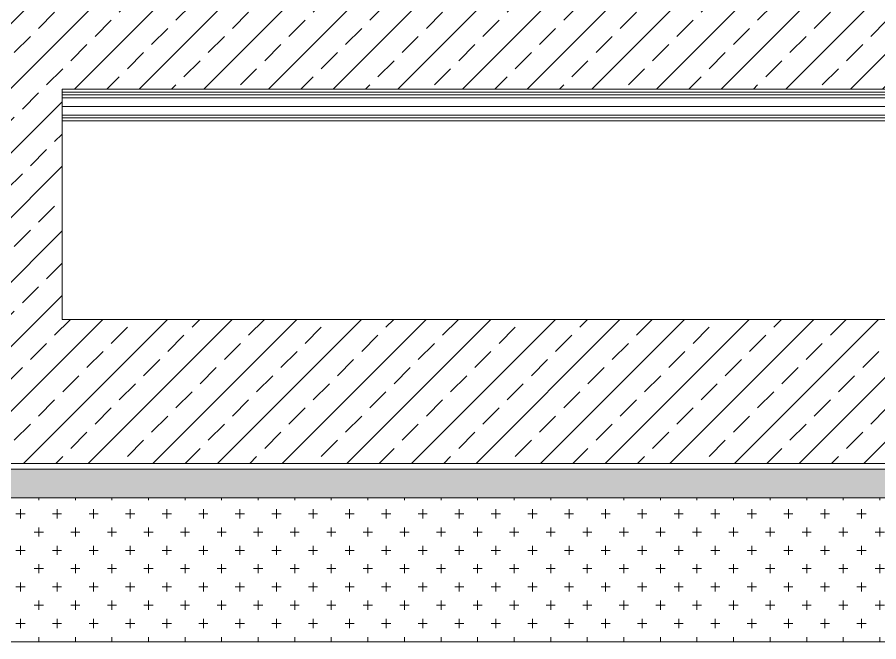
# Model space of a CAD drawing. Header units: centimetres. Extents: x 405464 to 563355, y 50011 to 66875.
# Drawn here: x 525191 to 525789, y 51251 to 51685 of the extents above; entities that cross this region are included whole.
import ezdxf

# ---------------------------------------------------------------- set-up
doc = ezdxf.new("R2010")
doc.units = ezdxf.units.CM
for name, color, linetype, lineweight in [('0-KRCN-MİMARİ-170326', 8, 'Continuous', 9), ('AS_DOSK_SAP', 8, 'Continuous', 9), ('AS_TA_BETONARME', 5, 'Continuous', 9), ('AS_TA_DOLGU', 8, 'Continuous', 9), ('AS_TA_TARAMA', 8, 'Continuous', 9), ('AS_YLT_ISI', 8, 'Continuous', 9), ('AS_YLT_KECE', 8, 'Continuous', 9), ('AS_YLT_SU', 8, 'Continuous', 9)]:
    doc.layers.add(name, color=color, linetype=linetype, lineweight=lineweight)

# ---------------------------------------------------------------- blocks, each defined once
blk = doc.blocks.new('G$CE936221F')
at = {"layer": 'AS_TA_TARAMA', "transparency": 33554687}
h = blk.add_hatch(dxfattribs=at)
h.set_pattern_fill('ANSI33', color=256, scale=2.5, angle=180)
h.set_pattern_definition([(45, (-451004.754, -85811.2), (-11.22532015, 11.22532015), []), (45, (-450993.529, -85811.2), (-11.22532015, 11.22532015), [7.9375, -3.96875])])
h.paths.add_polyline_path([(914, -450), (884, -450), (884, -25), (334, -25), (334, -450), (304, -450), (304, -500), (914, -500)])
h.paths.add_polyline_path([(844, -75), (844, -340), (374, -340), (374, -75)], flags=16)
h.paths.add_polyline_path([(374, -370), (844, -370), (844, -450), (374, -450)], flags=16)
h.paths.add_polyline_path([(664, -75), (634, -75), (634, -340), (664, -340)], flags=0)
h = blk.add_hatch(dxfattribs=at)
h.set_pattern_fill('ANSI33', color=256, scale=0.5, angle=180)
h.set_pattern_definition([(45, (-478249.7715, -90370.3212), (-2.24506403, 2.24506403), []), (45, (-478247.5264, -90370.3212), (-2.24506403, 2.24506403), [1.5875, -0.79375])])
h.paths.add_polyline_path([(295, -512), (923, -512), (923, -502), (295, -502)])
h = blk.add_hatch(dxfattribs=at)
h.set_pattern_fill('CROSS', color=256, angle=180)
h.set_pattern_definition([(0, (-449963.854, -90395.321), (6.35, 6.35), [3.175, -9.525]), (90, (-449962.2665, -90396.9087), (-6.35, 6.35), [3.175, -9.525])])
h.paths.add_polyline_path([(923, -512), (295, -512), (295, -562), (923, -562)])
at = {"layer": 'AS_DOSK_SAP'}
for points in [[(295, -512), (923, -512), (923, -502), (295, -502)], [(923, -512), (295, -512), (295, -562), (923, -562)]]:
    blk.add_lwpolyline(points, close=True, dxfattribs=at)
at = {"layer": 'AS_TA_BETONARME'}
for points in [[(914, -500), (914, -450), (884, -450), (884, -25), (334, -25), (334, -450), (304, -450), (304, -500)], [(374, -450), (844, -450), (844, -370), (374, -370)]]:
    blk.add_lwpolyline(points, close=True, dxfattribs=at)
at = {"layer": 'AS_TA_DOLGU'}
blk.add_lwpolyline([(844, -381), (374, -381)], dxfattribs=at)
at = {"layer": 'AS_YLT_ISI'}
for points in [[(844, -373), (374, -373)], [(844, -376), (374, -376)], [(844, -379), (374, -379)]]:
    blk.add_lwpolyline(points, dxfattribs=at)
at = {"layer": 'AS_YLT_KECE'}
blk.add_lwpolyline([(844, -380), (374, -380)], dxfattribs=at)
at = {"layer": 'AS_YLT_SU'}
for points in [[(844, -371), (374, -371)], [(844, -372), (374, -372)]]:
    blk.add_lwpolyline(points, dxfattribs=at)

msp = doc.modelspace()

# ---------------------------------------------------------------- block references
at = {"layer": '0-KRCN-MİMARİ-170326', "ltscale": 3, "xscale": 2, "yscale": 2, "zscale": 2}
msp.add_blockref('G$CE936221F', (524474.17, 52375.04), dxfattribs=at)

doc.saveas('drawing.dxf')
